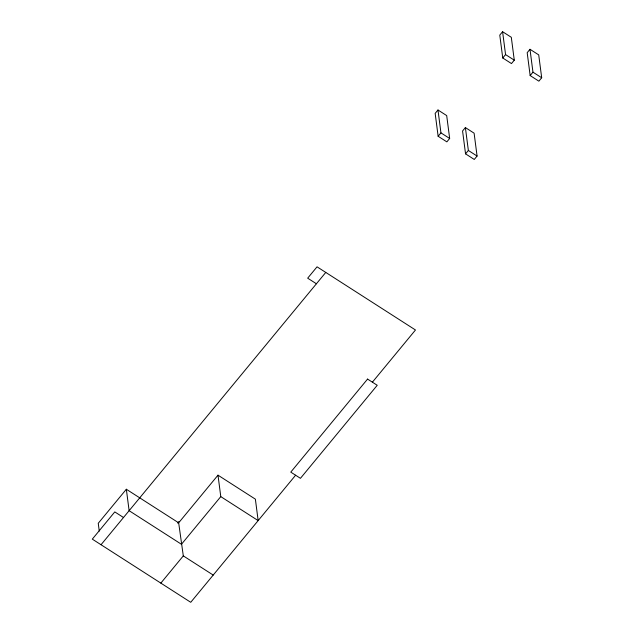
<?xml version="1.0" encoding="UTF-8"?>
<svg xmlns="http://www.w3.org/2000/svg" width="634" height="634" viewBox="0 0 634 634"><rect width="100%" height="100%" fill="white"/><g stroke="black" fill="none" stroke-linecap="round" stroke-linejoin="round"><path stroke-width="0.95" d="M437.975 109.991L435.162 113.391L438.134 136.27L446.859 141.865L449.664 138.466L446.693 115.586L437.975 109.991L440.947 132.871L438.134 136.27M502.588 31.7L499.774 35.108L502.746 57.979L511.472 63.574L514.277 60.175L511.305 37.295L502.588 31.7L505.56 54.579L502.746 57.979M213.206 575.07L183.305 555.883L178.669 522.828L126.34 489.25L98.246 523.288L99.261 531.086M101.036 544.733L325.765 272.43M465.388 127.577L462.574 130.984L465.546 153.856L474.264 159.459L477.077 156.051L474.105 133.172L465.388 127.577L468.36 150.456L465.546 153.856M529.992 49.286L527.187 52.693L530.159 75.573L538.876 81.168L541.69 77.76L538.718 54.889L529.992 49.286L532.964 72.165L530.159 75.573M177.607 523.074L178.851 521.568M178.669 522.828L217.993 475.175L255.375 499.156L258.157 520.609L220.783 496.62L217.993 475.175M220.783 496.62L181.451 544.273L129.122 510.695L126.34 489.25M160.838 583.114L183.305 555.883M295.61 475.223L190.739 602.3L92.31 539.138L114.786 511.907L123.503 517.502M372.396 382.183L415.476 329.989L317.048 266.827L307.68 278.175L316.406 283.77M505.56 54.579L514.277 60.175M532.964 72.165L541.69 77.76M440.947 132.871L449.664 138.466M468.36 150.456L477.077 156.051M367.562 379.084L290.776 472.124L300.445 478.321L377.23 385.282L367.562 379.084"/></g></svg>
